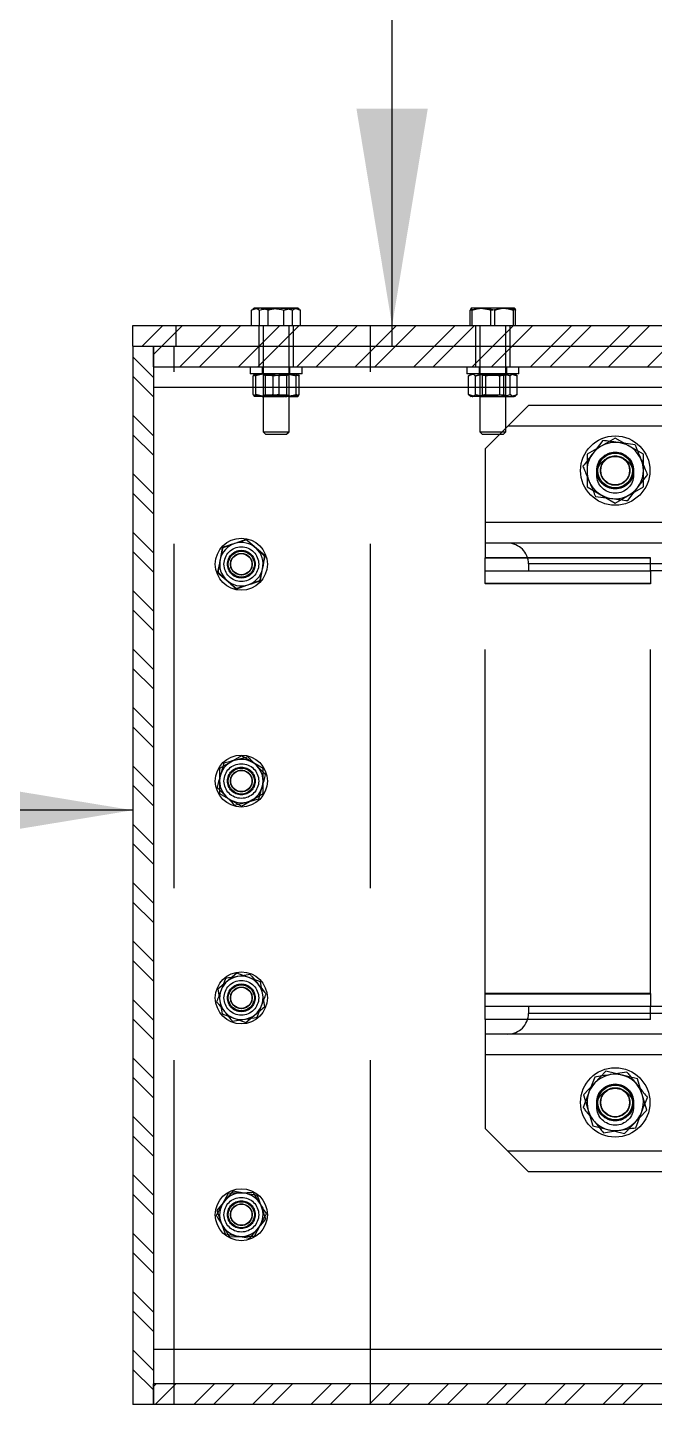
# Model space of a CAD drawing. Header units: metres. Extents: x 0 to 21025, y 0 to 14850.
# Drawn here: x 1846.5 to 1991, y 6190.9 to 6508.4 of the extents above; entities that cross this region are included whole.
import ezdxf

# ---------------------------------------------------------------- set-up
doc = ezdxf.new("R2010")
doc.units = ezdxf.units.M
doc.header["$LTSCALE"] = 25
doc.linetypes.add('HIDDEN2', pattern=[4.7625, 3.175, -1.5875])
for name, color, linetype in [('SDM', 7, 'Continuous'), ('SHA', 7, 'Continuous'), ('SL4', 4, 'Continuous'), ('ST1', 7, 'HIDDEN2')]:
    doc.layers.add(name, color=color, linetype=linetype)
doc.styles.add('ROMANS', font='ROMANS.SHX')
doc.dimstyles.new('25___1-25', dxfattribs={"dimscale": 25, "dimtxt": 2.5, "dimasz": 2, "dimexe": 1.5, "dimexo": 1, "dimgap": 0.5, "dimtad": 1, "dimzin": 12, "dimtxsty": 'ROMANS', "dimcen": 0, "dimclrd": 256, "dimclre": 256, "dimclrt": 3, "dimazin": 3, "dimtfac": 1, "dimtmove": 0, "dimatfit": 0, "dimfxl": 1, "dimlwd": -1, "dimlwe": -1, "dimarcsym": 0})
pattern_1 = [(45, (-2913.5705, 2928.034), (-6.735192, 6.735192), []), (45, (-2909.08, 2928.034), (-6.735192, 6.735192), [])]

msp = doc.modelspace()

# ---------------------------------------------------------------- hatches: boundary and pattern name
at = {"layer": 'SHA'}
h = msp.add_hatch(dxfattribs=at)
h.set_pattern_fill('ANSI32', color=256, style=0)
h.set_pattern_definition(pattern_1)
h.paths.add_polyline_path([(2085.802, 6434.865), (2085.802, 6439.628), (1870.802, 6439.628), (1870.802, 6434.865)], flags=0)
h = msp.add_hatch(dxfattribs=at)
h.set_pattern_fill('ANSI32', color=256, angle=90, style=0)
h.set_pattern_definition([(135, (-2913.5705, 2928.034), (-6.735192, -6.735192), []), (135, (-2913.5705, 2932.524), (-6.735192, -6.735192), [])])
h.paths.add_polyline_path([(1875.564, 6434.865), (1870.802, 6434.865), (1870.802, 6190.865), (1875.564, 6190.865)], flags=0)
h = msp.add_hatch(dxfattribs=at)
h.set_pattern_fill('ANSI32', color=256, style=0)
h.set_pattern_definition(pattern_1)
h.paths.add_polyline_path([(2875.564, 6434.865), (1875.564, 6434.865), (1875.564, 6430.103), (2875.564, 6430.103)], flags=0)
h = msp.add_hatch(dxfattribs=at)
h.set_pattern_fill('ANSI32', color=256, style=0)
h.set_pattern_definition(pattern_1)
h.paths.add_polyline_path([(1875.564, 6190.865), (2875.564, 6190.865), (2875.564, 6195.628), (1875.564, 6195.628)], flags=0)

# ---------------------------------------------------------------- linework, layer by layer
at = {"layer": 'SL4'}
for p, q in [((1898.144, 6443.181), (1899.06, 6443.628)), ((1898.144, 6439.628), (1898.144, 6443.181)), ((1898.802, 6443.628), (1898.485, 6443.445)), ((1899.06, 6443.628), (1898.802, 6443.628)), ((1902.803, 6443.628), (1899.06, 6443.628)), ((1899.975, 6439.628), (1899.975, 6443.181)), ((1907.545, 6443.628), (1902.803, 6443.628)), ((1905.632, 6443.181), (1907.545, 6443.628)), ((1905.632, 6439.628), (1905.632, 6443.181)), ((1908.802, 6443.628), (1907.545, 6443.628)), ((1909.118, 6443.445), (1908.802, 6443.628)), ((1909.459, 6443.181), (1909.074, 6443.369)), ((1909.459, 6439.628), (1909.459, 6443.181)), ((1948.587, 6439.628), (1948.587, 6443.181)), ((1950.964, 6443.628), (1948.808, 6443.628)), ((1955.948, 6443.628), (1950.964, 6443.628)), ((1953.34, 6443.181), (1955.948, 6443.628)), ((1953.34, 6439.628), (1953.34, 6443.181)), ((1958.786, 6443.628), (1955.948, 6443.628)), ((1958.555, 6443.181), (1958.786, 6443.628)), ((1958.555, 6439.628), (1958.555, 6443.181)), ((1959.016, 6439.628), (1959.016, 6443.181)), ((1870.802, 6434.865), (1870.802, 6439.628)), ((1870.802, 6439.628), (2085.802, 6439.628)), ((1870.802, 6434.865), (2085.802, 6434.865)), ((1870.802, 6434.865), (1870.802, 6190.865)), ((1870.802, 6434.865), (1875.564, 6434.865)), ((1875.564, 6434.865), (1875.564, 6190.865)), ((1875.564, 6430.103), (1875.564, 6434.865)), ((1875.564, 6434.865), (2875.564, 6434.865)), ((1875.564, 6430.103), (2875.564, 6430.103)), ((1897.802, 6430.103), (1897.802, 6428.503)), ((1909.802, 6428.503), (1909.802, 6430.103)), ((1947.802, 6430.103), (1947.802, 6428.503)), ((1959.802, 6428.503), (1959.802, 6430.103)), ((1908.964, 6428.503), (1897.802, 6428.503)), ((1898.494, 6423.749), (1898.494, 6428.056)), ((1899.181, 6428.056), (1898.837, 6428.503)), ((1899.181, 6423.749), (1899.181, 6428.056)), ((1904.489, 6428.056), (1901.835, 6428.503)), ((1904.489, 6423.749), (1904.489, 6428.056)), ((1909.802, 6428.503), (1908.964, 6428.503)), ((1909.11, 6423.749), (1909.11, 6428.056)), ((1957.353, 6428.503), (1947.802, 6428.503)), ((1948.194, 6428.056), (1948.594, 6428.278)), ((1948.194, 6423.749), (1948.194, 6428.056)), ((1948.802, 6428.503), (1948.548, 6428.357)), ((1952.188, 6428.056), (1950.191, 6428.503)), ((1952.188, 6423.749), (1952.188, 6428.056)), ((1959.802, 6428.503), (1957.353, 6428.503)), ((1957.796, 6423.749), (1957.796, 6428.056)), ((1959.055, 6428.357), (1958.802, 6428.503)), ((1959.409, 6428.056), (1959.009, 6428.278)), ((1959.409, 6423.749), (1959.409, 6428.056)), ((1898.494, 6425.34), (1875.564, 6425.34)), ((1899.181, 6423.749), (1898.837, 6423.303)), ((1901.835, 6423.303), (1898.837, 6423.303)), ((1900.802, 6423.303), (1900.802, 6415.182)), ((1904.489, 6423.749), (1901.835, 6423.303)), ((1906.799, 6423.303), (1901.835, 6423.303)), ((1906.799, 6423.303), (1908.801, 6423.303)), ((1906.802, 6415.182), (1906.802, 6423.303)), ((1948.194, 6425.34), (1909.11, 6425.34)), ((1948.194, 6423.749), (1948.594, 6423.528)), ((1948.548, 6423.449), (1948.802, 6423.303)), ((1950.191, 6423.303), (1948.802, 6423.303)), ((1952.188, 6423.749), (1950.191, 6423.303)), ((1954.992, 6423.303), (1950.191, 6423.303)), ((1950.802, 6423.303), (1950.802, 6415.182)), ((1954.992, 6423.303), (1958.602, 6423.303)), ((1956.802, 6415.182), (1956.802, 6423.303)), ((1959.409, 6423.749), (1958.602, 6423.303)), ((1958.802, 6423.303), (1958.602, 6423.303)), ((1958.802, 6423.303), (1959.055, 6423.449)), ((1998.081, 6425.34), (1959.409, 6425.34)), ((1900.802, 6415.182), (1901.356, 6414.628)), ((1900.802, 6415.182), (1906.802, 6415.182)), ((1901.356, 6414.628), (1906.247, 6414.628)), ((1906.247, 6414.628), (1906.802, 6415.182)), ((1950.802, 6415.182), (1951.356, 6414.628)), ((1950.802, 6415.182), (1956.802, 6415.182)), ((1951.356, 6414.628), (1956.247, 6414.628)), ((1956.247, 6414.628), (1956.802, 6415.182)), ((1979.121, 6413.148), (1976.837, 6410.17)), ((1986.562, 6412.172), (1982.842, 6412.66)), ((1984.871, 6399.282), (1987.154, 6402.26)), ((1977.429, 6400.259), (1981.15, 6399.771)), ((1891.55, 6388.531), (1890.921, 6385.713)), ((1897.058, 6390.26), (1894.304, 6389.396)), ((1900.054, 6380.72), (1900.682, 6383.537)), ((1894.545, 6378.99), (1897.299, 6379.855)), ((1891.769, 6338.757), (1890.988, 6335.978)), ((1897.363, 6340.184), (1894.566, 6339.47)), ((1899.835, 6330.494), (1900.615, 6333.273)), ((1894.24, 6329.067), (1897.037, 6329.78)), ((1897.874, 6290.014), (1895.023, 6289.564)), ((1892.171, 6289.115), (1891.135, 6286.42)), ((1899.432, 6280.136), (1900.468, 6282.83)), ((1893.729, 6279.237), (1896.58, 6279.686)), ((1977.276, 6266.351), (1975.929, 6262.849)), ((1984.69, 6267.521), (1980.983, 6266.936)), ((1986.715, 6254.679), (1988.062, 6258.182)), ((1979.301, 6253.51), (1983.008, 6254.095)), ((1892.773, 6239.54), (1891.402, 6237)), ((1898.544, 6239.706), (1895.658, 6239.623)), ((1893.06, 6229.544), (1895.945, 6229.627)), ((1898.831, 6229.71), (1900.202, 6232.251)), ((1875.564, 6203.628), (2875.564, 6203.628)), ((1875.564, 6190.865), (1875.564, 6195.628)), ((2875.564, 6195.628), (1875.564, 6195.628)), ((1875.564, 6190.865), (1870.802, 6190.865)), ((2875.564, 6190.865), (1875.564, 6190.865))]:
    msp.add_line(p, q, dxfattribs=at)
for centre, radius in [((1981.996, 6406.215), 8), ((1981.996, 6406.215), 4), ((1981.996, 6406.215), 3.309), ((1895.802, 6384.625), 6), ((1895.802, 6384.625), 3), ((1895.802, 6384.625), 2.446), ((1895.802, 6334.625), 6), ((1895.802, 6334.625), 3), ((1895.802, 6334.625), 2.446), ((1895.802, 6284.625), 6), ((1895.802, 6284.625), 3), ((1895.802, 6284.625), 2.446), ((1981.996, 6260.515), 8), ((1981.996, 6260.515), 4), ((1981.996, 6260.515), 3.309), ((1895.802, 6234.625), 6), ((1895.802, 6234.625), 3), ((1895.802, 6234.625), 2.446)]:
    msp.add_circle(centre, radius, dxfattribs=at)
for centre, radius, start, end in [((1981.996, 6406.215), 6.5, 82.52267, 142.52267), ((1981.996, 6406.215), 6.5, 22.52267, 82.52267), ((1981.996, 6406.215), 6.5, 142.52267, 202.52267), ((1981.996, 6406.215), 6.5, 322.52267, 22.52267), ((1981.996, 6406.215), 6.5, 202.52267, 262.52267), ((1981.996, 6406.215), 6.5, 262.52267, 322.52267), ((1895.802, 6384.625), 5, 107.43011, 167.43011), ((1895.802, 6384.625), 5, 47.43011, 107.43011), ((1895.802, 6384.625), 5, 347.43011, 47.43011), ((1895.802, 6384.625), 5, 167.43011, 227.43011), ((1895.802, 6384.625), 5, 287.43011, 347.43011), ((1895.802, 6384.625), 5, 227.43011, 287.43011), ((1895.802, 6334.625), 5, 104.30946, 164.30946), ((1895.802, 6334.625), 5, 44.30946, 104.30946), ((1895.802, 6334.625), 5, 344.30946, 44.30946), ((1895.802, 6334.625), 5, 164.30946, 224.30946), ((1895.802, 6334.625), 5, 224.30946, 284.30946), ((1895.802, 6334.625), 5, 284.30946, 344.30946), ((1895.802, 6284.625), 5, 98.96103, 158.96103), ((1895.802, 6284.625), 5, 38.96103, 98.96103), ((1895.802, 6284.625), 5, 338.96103, 38.96103), ((1895.802, 6284.625), 5, 158.96103, 218.96103), ((1895.802, 6284.625), 5, 218.96103, 278.96103), ((1895.802, 6284.625), 5, 278.96103, 338.96103), ((1981.996, 6260.515), 6.5, 98.96103, 158.96103), ((1981.996, 6260.515), 6.5, 38.96103, 98.96103), ((1981.996, 6260.515), 6.5, 338.96103, 38.96103), ((1981.996, 6260.515), 6.5, 158.96103, 218.96103), ((1981.996, 6260.515), 6.5, 278.96103, 338.96103), ((1981.996, 6260.515), 6.5, 218.96103, 278.96103), ((1895.802, 6234.625), 5, 91.64558, 151.64558), ((1895.802, 6234.625), 5, 31.64558, 91.64558), ((1895.802, 6234.625), 5, 151.64558, 211.64558), ((1895.802, 6234.625), 5, 331.64558, 31.64558), ((1895.802, 6234.625), 5, 211.64558, 271.64558), ((1895.802, 6234.625), 5, 271.64558, 331.64558)]:
    msp.add_arc(centre, radius, start, end, dxfattribs=at)
for points, knots in [([(1899.06, 6443.628), (1899.081, 6443.627), (1899.39, 6443.621), (1899.693, 6443.393), (1899.975, 6443.181)], [0, 0, 0, 0, 0.07020058, 1, 1, 1, 1]), ([(1899.975, 6443.181), (1900.691, 6443.364), (1901.624, 6443.602), (1902.581, 6443.623), (1902.803, 6443.628)], [0, 0, 0, 0, 0.7681507, 1, 1, 1, 1]), ([(1902.803, 6443.628), (1903.559, 6443.572), (1904.517, 6443.5), (1905.438, 6443.237), (1905.632, 6443.181)], [0, 0, 0, 0, 0.7889992, 1, 1, 1, 1]), ([(1907.545, 6443.628), (1907.591, 6443.627), (1908.237, 6443.621), (1908.87, 6443.393), (1909.459, 6443.181)], [0, 0, 0, 0, 0.0702006, 1, 1, 1, 1]), ([(1948.587, 6443.181), (1949.189, 6443.364), (1949.973, 6443.602), (1950.777, 6443.623), (1950.964, 6443.628)], [0, 0, 0, 0, 0.7681507, 1, 1, 1, 1]), ([(1948.818, 6443.628), (1948.812, 6443.627), (1948.734, 6443.621), (1948.658, 6443.393), (1948.587, 6443.181)], [0, 0, 0, 0, 0.0702006, 1, 1, 1, 1]), ([(1950.964, 6443.628), (1951.599, 6443.572), (1952.403, 6443.5), (1953.177, 6443.237), (1953.34, 6443.181)], [0, 0, 0, 0, 0.7889992, 1, 1, 1, 1]), ([(1955.948, 6443.628), (1956.01, 6443.627), (1956.89, 6443.621), (1957.753, 6443.393), (1958.555, 6443.181)], [0, 0, 0, 0, 0.0702006, 1, 1, 1, 1]), ([(1958.786, 6443.628), (1958.791, 6443.627), (1958.869, 6443.621), (1958.945, 6443.393), (1959.016, 6443.181)], [0, 0, 0, 0, 0.07020058, 1, 1, 1, 1]), ([(1898.837, 6428.503), (1898.829, 6428.502), (1898.713, 6428.496), (1898.599, 6428.268), (1898.494, 6428.056)], [0, 0, 0, 0, 0.0702006, 1, 1, 1, 1]), ([(1901.835, 6428.503), (1901.772, 6428.502), (1900.876, 6428.496), (1899.997, 6428.268), (1899.181, 6428.056)], [0, 0, 0, 0, 0.0702006, 1, 1, 1, 1]), ([(1904.489, 6428.056), (1904.683, 6428.124), (1905.436, 6428.385), (1906.218, 6428.453), (1906.799, 6428.503)], [0, 0, 0, 0, 0.2575513, 1, 1, 1, 1]), ([(1906.799, 6428.503), (1907.009, 6428.496), (1907.791, 6428.472), (1908.553, 6428.232), (1909.11, 6428.056)], [0, 0, 0, 0, 0.2686336, 1, 1, 1, 1]), ([(1908.766, 6428.503), (1908.774, 6428.502), (1908.89, 6428.496), (1909.004, 6428.268), (1909.11, 6428.056)], [0, 0, 0, 0, 0.0702006, 1, 1, 1, 1]), ([(1950.191, 6428.503), (1950.144, 6428.502), (1949.469, 6428.496), (1948.809, 6428.268), (1948.194, 6428.056)], [0, 0, 0, 0, 0.0702006, 1, 1, 1, 1]), ([(1952.188, 6428.056), (1952.424, 6428.124), (1953.338, 6428.385), (1954.287, 6428.453), (1954.992, 6428.503)], [0, 0, 0, 0, 0.2575513, 1, 1, 1, 1]), ([(1954.992, 6428.503), (1955.247, 6428.496), (1956.196, 6428.472), (1957.12, 6428.232), (1957.796, 6428.056)], [0, 0, 0, 0, 0.2686336, 1, 1, 1, 1]), ([(1958.602, 6428.503), (1958.583, 6428.502), (1958.311, 6428.496), (1958.044, 6428.268), (1957.796, 6428.056)], [0, 0, 0, 0, 0.0702006, 1, 1, 1, 1]), ([(1898.837, 6423.303), (1898.829, 6423.303), (1898.713, 6423.31), (1898.599, 6423.538), (1898.494, 6423.749)], [0, 0, 0, 0, 0.0702006, 1, 1, 1, 1]), ([(1901.835, 6423.303), (1901.772, 6423.303), (1900.876, 6423.31), (1899.997, 6423.538), (1899.181, 6423.749)], [0, 0, 0, 0, 0.0702006, 1, 1, 1, 1]), ([(1904.489, 6423.749), (1904.683, 6423.682), (1905.436, 6423.42), (1906.218, 6423.353), (1906.799, 6423.303)], [0, 0, 0, 0, 0.2575513, 1, 1, 1, 1]), ([(1906.799, 6423.303), (1907.009, 6423.309), (1907.791, 6423.334), (1908.553, 6423.574), (1909.11, 6423.749)], [0, 0, 0, 0, 0.2686336, 1, 1, 1, 1]), ([(1908.766, 6423.303), (1908.774, 6423.303), (1908.89, 6423.31), (1909.004, 6423.538), (1909.11, 6423.749)], [0, 0, 0, 0, 0.0702006, 1, 1, 1, 1]), ([(1950.191, 6423.303), (1950.144, 6423.303), (1949.469, 6423.31), (1948.809, 6423.538), (1948.194, 6423.749)], [0, 0, 0, 0, 0.0702006, 1, 1, 1, 1]), ([(1952.188, 6423.749), (1952.424, 6423.682), (1953.338, 6423.42), (1954.287, 6423.353), (1954.992, 6423.303)], [0, 0, 0, 0, 0.2575513, 1, 1, 1, 1]), ([(1954.992, 6423.303), (1955.247, 6423.309), (1956.196, 6423.334), (1957.12, 6423.574), (1957.796, 6423.749)], [0, 0, 0, 0, 0.2686336, 1, 1, 1, 1]), ([(1958.602, 6423.303), (1958.583, 6423.303), (1958.311, 6423.31), (1958.044, 6423.538), (1957.796, 6423.749)], [0, 0, 0, 0, 0.0702006, 1, 1, 1, 1]), ([(1982.842, 6412.66), (1982.753, 6412.672), (1981.497, 6412.837), (1980.266, 6412.998), (1979.121, 6413.148)], [0, 0, 0, 0, 0.07021477, 1, 1, 1, 1]), ([(1986.562, 6412.172), (1986.683, 6411.881), (1987.152, 6410.751), (1987.639, 6409.577), (1988, 6408.705)], [0, 0, 0, 0, 0.2575513, 1, 1, 1, 1]), ([(1976.837, 6410.17), (1976.783, 6410.1), (1976.012, 6409.094), (1975.257, 6408.108), (1974.554, 6407.192)], [0, 0, 0, 0, 0.0702148, 1, 1, 1, 1]), ([(1988, 6408.705), (1988.131, 6408.39), (1988.617, 6407.217), (1989.091, 6406.074), (1989.437, 6405.239)], [0, 0, 0, 0, 0.26863361, 1, 1, 1, 1]), ([(1974.554, 6407.192), (1974.675, 6406.901), (1975.143, 6405.771), (1975.63, 6404.597), (1975.991, 6403.726)], [0, 0, 0, 0, 0.2575513, 1, 1, 1, 1]), ([(1987.154, 6402.26), (1987.208, 6402.331), (1987.979, 6403.337), (1988.735, 6404.322), (1989.437, 6405.239)], [0, 0, 0, 0, 0.0702148, 1, 1, 1, 1]), ([(1975.991, 6403.726), (1976.122, 6403.41), (1976.609, 6402.237), (1977.083, 6401.094), (1977.429, 6400.259)], [0, 0, 0, 0, 0.2686336, 1, 1, 1, 1]), ([(1981.15, 6399.771), (1981.238, 6399.759), (1982.495, 6399.594), (1983.726, 6399.432), (1984.871, 6399.282)], [0, 0, 0, 0, 0.07021477, 1, 1, 1, 1]), ([(1894.304, 6389.396), (1894.239, 6389.375), (1893.309, 6389.083), (1892.397, 6388.797), (1891.55, 6388.531)], [0, 0, 0, 0, 0.0702006, 1, 1, 1, 1]), ([(1897.058, 6390.26), (1897.237, 6390.096), (1897.93, 6389.46), (1898.65, 6388.799), (1899.184, 6388.308)], [0, 0, 0, 0, 0.2575513, 1, 1, 1, 1]), ([(1899.184, 6388.308), (1899.377, 6388.13), (1900.097, 6387.469), (1900.798, 6386.825), (1901.31, 6386.355)], [0, 0, 0, 0, 0.2686336, 1, 1, 1, 1]), ([(1890.921, 6385.713), (1890.907, 6385.647), (1890.694, 6384.695), (1890.487, 6383.763), (1890.293, 6382.896)], [0, 0, 0, 0, 0.0702006, 1, 1, 1, 1]), ([(1900.682, 6383.537), (1900.697, 6383.604), (1900.909, 6384.555), (1901.117, 6385.488), (1901.31, 6386.355)], [0, 0, 0, 0, 0.07020058, 1, 1, 1, 1]), ([(1890.293, 6382.896), (1890.472, 6382.732), (1891.165, 6382.095), (1891.885, 6381.434), (1892.419, 6380.943)], [0, 0, 0, 0, 0.2575513, 1, 1, 1, 1]), ([(1892.419, 6380.943), (1892.613, 6380.765), (1893.332, 6380.104), (1894.033, 6379.461), (1894.545, 6378.99)], [0, 0, 0, 0, 0.26863361, 1, 1, 1, 1]), ([(1897.299, 6379.855), (1897.365, 6379.875), (1898.295, 6380.167), (1899.206, 6380.454), (1900.054, 6380.72)], [0, 0, 0, 0, 0.07020058, 1, 1, 1, 1]), ([(1894.566, 6339.47), (1894.5, 6339.453), (1893.555, 6339.212), (1892.629, 6338.976), (1891.769, 6338.757)], [0, 0, 0, 0, 0.07020058, 1, 1, 1, 1]), ([(1897.363, 6340.184), (1897.532, 6340.01), (1898.19, 6339.337), (1898.873, 6338.637), (1899.38, 6338.118)], [0, 0, 0, 0, 0.2575513, 1, 1, 1, 1]), ([(1899.38, 6338.118), (1899.563, 6337.93), (1900.245, 6337.231), (1900.91, 6336.55), (1901.396, 6336.052)], [0, 0, 0, 0, 0.2686336, 1, 1, 1, 1]), ([(1890.988, 6335.978), (1890.969, 6335.912), (1890.706, 6334.973), (1890.447, 6334.053), (1890.207, 6333.198)], [0, 0, 0, 0, 0.0702006, 1, 1, 1, 1]), ([(1900.615, 6333.273), (1900.634, 6333.339), (1900.897, 6334.277), (1901.156, 6335.197), (1901.396, 6336.052)], [0, 0, 0, 0, 0.0702006, 1, 1, 1, 1]), ([(1890.207, 6333.198), (1890.377, 6333.025), (1891.034, 6332.352), (1891.717, 6331.652), (1892.224, 6331.133)], [0, 0, 0, 0, 0.2575513, 1, 1, 1, 1]), ([(1892.224, 6331.133), (1892.407, 6330.945), (1893.09, 6330.246), (1893.754, 6329.565), (1894.24, 6329.067)], [0, 0, 0, 0, 0.2686336, 1, 1, 1, 1]), ([(1897.037, 6329.78), (1897.104, 6329.797), (1898.048, 6330.038), (1898.974, 6330.274), (1899.835, 6330.494)], [0, 0, 0, 0, 0.0702006, 1, 1, 1, 1]), ([(1897.874, 6290.014), (1898.027, 6289.826), (1898.618, 6289.094), (1899.233, 6288.334), (1899.69, 6287.769)], [0, 0, 0, 0, 0.2575513, 1, 1, 1, 1]), ([(1895.023, 6289.564), (1894.955, 6289.554), (1893.992, 6289.402), (1893.049, 6289.253), (1892.171, 6289.115)], [0, 0, 0, 0, 0.07020058, 1, 1, 1, 1]), ([(1899.69, 6287.769), (1899.855, 6287.565), (1900.469, 6286.805), (1901.067, 6286.066), (1901.505, 6285.525)], [0, 0, 0, 0, 0.2686336, 1, 1, 1, 1]), ([(1891.135, 6286.42), (1891.11, 6286.356), (1890.76, 6285.447), (1890.417, 6284.555), (1890.099, 6283.726)], [0, 0, 0, 0, 0.0702006, 1, 1, 1, 1]), ([(1890.099, 6283.726), (1890.251, 6283.538), (1890.843, 6282.806), (1891.457, 6282.046), (1891.914, 6281.481)], [0, 0, 0, 0, 0.2575513, 1, 1, 1, 1]), ([(1900.468, 6282.83), (1900.493, 6282.894), (1900.843, 6283.804), (1901.186, 6284.696), (1901.505, 6285.525)], [0, 0, 0, 0, 0.0702006, 1, 1, 1, 1]), ([(1891.914, 6281.481), (1892.079, 6281.277), (1892.693, 6280.517), (1893.291, 6279.778), (1893.729, 6279.237)], [0, 0, 0, 0, 0.2686336, 1, 1, 1, 1]), ([(1896.58, 6279.686), (1896.648, 6279.697), (1897.611, 6279.849), (1898.555, 6279.998), (1899.432, 6280.136)], [0, 0, 0, 0, 0.0702006, 1, 1, 1, 1]), ([(1980.983, 6266.936), (1980.895, 6266.922), (1979.644, 6266.725), (1978.417, 6266.531), (1977.276, 6266.351)], [0, 0, 0, 0, 0.07021477, 1, 1, 1, 1]), ([(1984.69, 6267.521), (1984.888, 6267.276), (1985.658, 6266.324), (1986.457, 6265.336), (1987.05, 6264.602)], [0, 0, 0, 0, 0.25755135, 1, 1, 1, 1]), ([(1987.05, 6264.602), (1987.265, 6264.337), (1988.063, 6263.349), (1988.841, 6262.388), (1989.41, 6261.684)], [0, 0, 0, 0, 0.2686336, 1, 1, 1, 1]), ([(1975.929, 6262.849), (1975.897, 6262.766), (1975.442, 6261.583), (1974.996, 6260.424), (1974.582, 6259.346)], [0, 0, 0, 0, 0.0702148, 1, 1, 1, 1]), ([(1988.062, 6258.182), (1988.094, 6258.265), (1988.549, 6259.448), (1988.995, 6260.607), (1989.41, 6261.684)], [0, 0, 0, 0, 0.0702148, 1, 1, 1, 1]), ([(1974.582, 6259.346), (1974.78, 6259.101), (1975.549, 6258.15), (1976.348, 6257.162), (1976.941, 6256.428)], [0, 0, 0, 0, 0.2575513, 1, 1, 1, 1]), ([(1976.941, 6256.428), (1977.156, 6256.163), (1977.955, 6255.175), (1978.732, 6254.213), (1979.301, 6253.51)], [0, 0, 0, 0, 0.2686336, 1, 1, 1, 1]), ([(1983.008, 6254.095), (1983.096, 6254.109), (1984.348, 6254.306), (1985.575, 6254.499), (1986.715, 6254.679)], [0, 0, 0, 0, 0.07021477, 1, 1, 1, 1]), ([(1895.658, 6239.623), (1895.59, 6239.621), (1894.615, 6239.593), (1893.66, 6239.566), (1892.773, 6239.54)], [0, 0, 0, 0, 0.07020058, 1, 1, 1, 1]), ([(1898.544, 6239.706), (1898.671, 6239.5), (1899.164, 6238.699), (1899.677, 6237.867), (1900.058, 6237.249)], [0, 0, 0, 0, 0.2575513, 1, 1, 1, 1]), ([(1891.402, 6237), (1891.369, 6236.94), (1890.906, 6236.082), (1890.452, 6235.241), (1890.031, 6234.46)], [0, 0, 0, 0, 0.0702006, 1, 1, 1, 1]), ([(1900.058, 6237.249), (1900.196, 6237.025), (1900.709, 6236.193), (1901.208, 6235.383), (1901.573, 6234.791)], [0, 0, 0, 0, 0.2686336, 1, 1, 1, 1]), ([(1890.031, 6234.46), (1890.158, 6234.253), (1890.651, 6233.452), (1891.164, 6232.62), (1891.545, 6232.002)], [0, 0, 0, 0, 0.2575513, 1, 1, 1, 1]), ([(1900.202, 6232.251), (1900.234, 6232.311), (1900.697, 6233.169), (1901.151, 6234.009), (1901.573, 6234.791)], [0, 0, 0, 0, 0.07020058, 1, 1, 1, 1]), ([(1891.545, 6232.002), (1891.683, 6231.779), (1892.195, 6230.947), (1892.695, 6230.137), (1893.06, 6229.544)], [0, 0, 0, 0, 0.2686336, 1, 1, 1, 1]), ([(1895.945, 6229.627), (1896.014, 6229.629), (1896.988, 6229.657), (1897.943, 6229.685), (1898.831, 6229.71)], [0, 0, 0, 0, 0.0702006, 1, 1, 1, 1])]:
    msp.add_open_spline(points, degree=3, knots=knots, dxfattribs=at)
at = {"layer": 'ST1'}
for p, q in [((1901.971, 6443.181), (1900.058, 6443.628)), ((1901.971, 6439.628), (1901.971, 6443.181)), ((1907.629, 6439.628), (1907.629, 6443.181)), ((1909.074, 6443.369), (1908.544, 6443.628)), ((1949.048, 6443.181), (1948.818, 6443.628)), ((1949.048, 6439.628), (1949.048, 6443.181)), ((1954.263, 6443.181), (1951.656, 6443.628)), ((1954.263, 6439.628), (1954.263, 6443.181)), ((1880.802, 6434.865), (1880.802, 6439.628)), ((1899.802, 6439.628), (1899.802, 6434.865)), ((1900.802, 6439.628), (1900.802, 6423.303)), ((1906.802, 6423.303), (1906.802, 6439.628)), ((1907.802, 6434.865), (1907.802, 6439.628)), ((1925.562, 6434.865), (1925.562, 6439.628)), ((1930.562, 6434.865), (1930.562, 6439.628)), ((1949.802, 6439.628), (1949.802, 6434.865)), ((1950.802, 6439.628), (1950.802, 6423.303)), ((1956.802, 6423.303), (1956.802, 6439.628)), ((1957.802, 6434.865), (1957.802, 6439.628)), ((1880.327, 6190.865), (1880.327, 6434.865)), ((1899.802, 6434.865), (1899.802, 6430.103)), ((1907.802, 6430.103), (1907.802, 6434.865)), ((1925.564, 6190.865), (1925.564, 6434.865)), ((1949.802, 6434.865), (1949.802, 6430.103)), ((1957.802, 6430.103), (1957.802, 6434.865)), ((1900.602, 6430.103), (1900.602, 6428.503)), ((1907.002, 6428.503), (1907.002, 6430.103)), ((1950.602, 6430.103), (1950.602, 6428.503)), ((1957.002, 6428.503), (1957.002, 6430.103)), ((1900.802, 6428.503), (1901.302, 6428.153)), ((1905.3, 6428.153), (1901.302, 6428.153)), ((1901.302, 6428.153), (1901.302, 6423.678)), ((1903.114, 6428.056), (1905.768, 6428.503)), ((1903.114, 6423.749), (1903.114, 6428.056)), ((1906.302, 6428.153), (1905.3, 6428.153)), ((1906.302, 6428.153), (1906.802, 6428.503)), ((1906.302, 6423.678), (1906.302, 6428.153)), ((1908.422, 6428.056), (1908.766, 6428.503)), ((1908.422, 6423.749), (1908.422, 6428.056)), ((1949.808, 6423.749), (1949.808, 6428.056)), ((1954.397, 6428.153), (1951.302, 6428.153)), ((1951.302, 6428.153), (1951.302, 6423.678)), ((1956.302, 6428.153), (1954.397, 6428.153)), ((1955.415, 6428.056), (1957.412, 6428.503)), ((1955.415, 6423.749), (1955.415, 6428.056)), ((1956.302, 6428.153), (1956.802, 6428.503)), ((1956.302, 6423.678), (1956.302, 6428.153)), ((2875.564, 6425.34), (1875.564, 6425.34)), ((1909.11, 6425.34), (1898.494, 6425.34)), ((1901.302, 6423.678), (1900.802, 6423.328)), ((1900.802, 6423.328), (1905.6, 6423.328)), ((1900.802, 6423.328), (1900.802, 6423.303)), ((1901.302, 6423.678), (1906.302, 6423.678)), ((1903.114, 6423.749), (1905.768, 6423.303)), ((1906.802, 6423.328), (1906.302, 6423.678)), ((1908.422, 6423.749), (1908.766, 6423.303)), ((1959.409, 6425.34), (1948.194, 6425.34)), ((1948.594, 6423.528), (1949.001, 6423.303)), ((1950.802, 6423.328), (1954.516, 6423.328)), ((1950.802, 6423.328), (1950.802, 6423.303)), ((1951.302, 6423.678), (1956.302, 6423.678)), ((1954.516, 6423.328), (1956.802, 6423.328)), ((1955.415, 6423.749), (1957.412, 6423.303)), ((1956.802, 6423.328), (1956.302, 6423.678)), ((1956.802, 6423.303), (1956.802, 6423.328)), ((1951.996, 6411.215), (1961.996, 6421.215)), ((2251.996, 6421.215), (1961.996, 6421.215)), ((2251.996, 6416.458), (1957.238, 6416.458)), ((1981.996, 6413.721), (1975.496, 6409.968)), ((1988.496, 6409.968), (1981.996, 6413.721)), ((1951.996, 6411.215), (1951.996, 6386.115)), ((1975.496, 6409.968), (1975.496, 6402.463)), ((1988.496, 6402.463), (1988.496, 6409.968)), ((1975.496, 6402.463), (1981.996, 6398.71)), ((1981.996, 6398.71), (1988.496, 6402.463)), ((2251.996, 6394.228), (1951.996, 6394.228)), ((1891.379, 6388.336), (1890.376, 6382.651)), ((1896.804, 6390.311), (1891.379, 6388.336)), ((1901.227, 6386.6), (1896.804, 6390.311)), ((2251.996, 6389.465), (1951.996, 6389.465)), ((1900.224, 6380.914), (1901.227, 6386.6)), ((1990.096, 6386.115), (1951.996, 6386.115)), ((1951.996, 6386.115), (1951.996, 6386.085)), ((1951.996, 6386.085), (1990.096, 6386.085)), ((1951.996, 6380.145), (1951.996, 6386.085)), ((1990.096, 6383.115), (1990.096, 6386.115)), ((1890.376, 6382.651), (1894.799, 6378.94)), ((1951.996, 6383.115), (1990.096, 6383.115)), ((2251.996, 6384.708), (1961.996, 6384.708)), ((1961.996, 6384.708), (1961.996, 6383.115)), ((1990.096, 6383.115), (1990.096, 6380.145)), ((2251.996, 6383.115), (1990.096, 6383.115)), ((1894.799, 6378.94), (1900.224, 6380.914)), ((1990.096, 6380.145), (1951.996, 6380.145)), ((1951.996, 6380.145), (1951.996, 6380.115)), ((1990.096, 6380.115), (1951.996, 6380.115)), ((1951.996, 6285.615), (1951.996, 6380.115)), ((1990.096, 6380.145), (1990.096, 6380.115)), ((1990.096, 6285.615), (1990.096, 6380.115)), ((1895.802, 6340.399), (1890.802, 6337.512)), ((1890.802, 6337.512), (1890.802, 6331.739)), ((1900.802, 6337.512), (1895.802, 6340.399)), ((1900.802, 6331.739), (1900.802, 6337.512)), ((1890.802, 6331.739), (1895.802, 6328.852)), ((1895.802, 6328.852), (1900.802, 6331.739)), ((1894.799, 6290.311), (1890.376, 6286.6)), ((1900.224, 6288.336), (1894.799, 6290.311)), ((1901.227, 6282.651), (1900.224, 6288.336)), ((1890.376, 6286.6), (1891.379, 6280.914)), ((1990.096, 6285.615), (1951.996, 6285.615)), ((1951.996, 6285.615), (1951.996, 6285.585)), ((1951.996, 6279.645), (1951.996, 6285.585)), ((1951.996, 6285.585), (1990.096, 6285.585)), ((1990.096, 6285.615), (1990.096, 6285.585)), ((1990.096, 6285.585), (1990.096, 6282.615)), ((1891.379, 6280.914), (1896.804, 6278.94)), ((1896.804, 6278.94), (1901.227, 6282.651)), ((1990.096, 6282.615), (1951.996, 6282.615)), ((1961.996, 6282.615), (1961.996, 6281.023)), ((2251.996, 6281.023), (1961.996, 6281.023)), ((1990.096, 6279.615), (1990.096, 6282.615)), ((2251.996, 6282.615), (1990.096, 6282.615)), ((1990.096, 6279.645), (1951.996, 6279.645)), ((1951.996, 6279.645), (1951.996, 6279.615)), ((1990.096, 6279.615), (1951.996, 6279.615)), ((1951.996, 6279.615), (1951.996, 6254.515)), ((2251.996, 6276.265), (1951.996, 6276.265)), ((2251.996, 6271.503), (1951.996, 6271.503)), ((1979.872, 6267.714), (1974.699, 6262.275)), ((1987.168, 6265.954), (1979.872, 6267.714)), ((1989.292, 6258.755), (1987.168, 6265.954)), ((1974.699, 6262.275), (1976.823, 6255.077)), ((1984.12, 6253.317), (1989.292, 6258.755)), ((1976.823, 6255.077), (1984.12, 6253.317)), ((1961.996, 6244.515), (1951.996, 6254.515)), ((2251.996, 6249.273), (1957.238, 6249.273)), ((2251.996, 6244.515), (1961.996, 6244.515)), ((1893.827, 6240.051), (1890.116, 6235.628)), ((1899.513, 6239.048), (1893.827, 6240.051)), ((1901.487, 6233.623), (1899.513, 6239.048)), ((1890.116, 6235.628), (1892.091, 6230.203)), ((1897.776, 6229.2), (1901.487, 6233.623)), ((1892.091, 6230.203), (1897.776, 6229.2)), ((1875.564, 6203.628), (2875.564, 6203.628))]:
    msp.add_line(p, q, dxfattribs=at)
for centre, radius in [((1981.996, 6406.215), 4.25), ((1981.996, 6405.215), 4.25), ((1981.996, 6406.215), 4.2), ((1981.996, 6406.215), 3.4), ((1895.802, 6384.625), 4), ((1895.802, 6384.625), 3.2), ((1895.802, 6384.625), 2.5), ((1895.802, 6334.625), 4), ((1895.802, 6334.625), 3.2), ((1895.802, 6334.625), 2.5), ((1895.802, 6284.625), 4), ((1895.802, 6284.625), 3.2), ((1895.802, 6284.625), 2.5), ((1981.996, 6260.515), 4.25), ((1981.996, 6260.515), 4.2), ((1981.996, 6259.515), 4.25), ((1981.996, 6260.515), 3.4), ((1895.802, 6234.625), 4), ((1895.802, 6234.625), 3.2), ((1895.802, 6234.625), 2.5)]:
    msp.add_circle(centre, radius, dxfattribs=at)
for centre, start, end in [((1957.238, 6384.708), 0, 90), ((1957.238, 6281.023), 270, 0)]:
    msp.add_arc(centre, 4.757, start, end, dxfattribs=at)
for points, knots in [([(1900.058, 6443.628), (1900.013, 6443.627), (1899.366, 6443.621), (1898.733, 6443.393), (1898.144, 6443.181)], [0, 0, 0, 0, 0.0702006, 1, 1, 1, 1]), ([(1904.8, 6443.628), (1904.578, 6443.623), (1903.621, 6443.602), (1902.688, 6443.364), (1901.971, 6443.181)], [0, 0, 0, 0, 0.2318493, 1, 1, 1, 1]), ([(1907.629, 6443.181), (1907.434, 6443.237), (1906.513, 6443.5), (1905.556, 6443.572), (1904.8, 6443.628)], [0, 0, 0, 0, 0.2110008, 1, 1, 1, 1]), ([(1908.544, 6443.628), (1908.522, 6443.627), (1908.213, 6443.621), (1907.91, 6443.393), (1907.629, 6443.181)], [0, 0, 0, 0, 0.07020058, 1, 1, 1, 1]), ([(1951.656, 6443.628), (1951.594, 6443.627), (1950.713, 6443.621), (1949.85, 6443.393), (1949.048, 6443.181)], [0, 0, 0, 0, 0.0702006, 1, 1, 1, 1]), ([(1956.64, 6443.628), (1956.453, 6443.623), (1955.649, 6443.602), (1954.865, 6443.364), (1954.263, 6443.181)], [0, 0, 0, 0, 0.2318493, 1, 1, 1, 1]), ([(1959.016, 6443.181), (1958.853, 6443.237), (1958.079, 6443.5), (1957.274, 6443.572), (1956.64, 6443.628)], [0, 0, 0, 0, 0.2110008, 1, 1, 1, 1]), ([(1898.494, 6428.056), (1898.688, 6428.124), (1899.441, 6428.385), (1900.223, 6428.453), (1900.804, 6428.503)], [0, 0, 0, 0, 0.2575513, 1, 1, 1, 1]), ([(1900.804, 6428.503), (1901.014, 6428.496), (1901.796, 6428.472), (1902.558, 6428.232), (1903.114, 6428.056)], [0, 0, 0, 0, 0.26863361, 1, 1, 1, 1]), ([(1905.768, 6428.503), (1905.831, 6428.502), (1906.728, 6428.496), (1907.606, 6428.268), (1908.422, 6428.056)], [0, 0, 0, 0, 0.0702006, 1, 1, 1, 1]), ([(1949.001, 6428.503), (1949.02, 6428.502), (1949.292, 6428.496), (1949.559, 6428.268), (1949.808, 6428.056)], [0, 0, 0, 0, 0.0702006, 1, 1, 1, 1]), ([(1949.808, 6428.056), (1950.043, 6428.124), (1950.957, 6428.385), (1951.906, 6428.453), (1952.611, 6428.503)], [0, 0, 0, 0, 0.2575513, 1, 1, 1, 1]), ([(1952.611, 6428.503), (1952.866, 6428.496), (1953.815, 6428.472), (1954.739, 6428.232), (1955.415, 6428.056)], [0, 0, 0, 0, 0.2686336, 1, 1, 1, 1]), ([(1957.412, 6428.503), (1957.459, 6428.502), (1958.134, 6428.496), (1958.795, 6428.268), (1959.409, 6428.056)], [0, 0, 0, 0, 0.0702006, 1, 1, 1, 1]), ([(1898.494, 6423.749), (1898.688, 6423.682), (1899.441, 6423.42), (1900.223, 6423.353), (1900.804, 6423.303)], [0, 0, 0, 0, 0.2575513, 1, 1, 1, 1]), ([(1900.804, 6423.303), (1901.014, 6423.309), (1901.796, 6423.334), (1902.558, 6423.574), (1903.114, 6423.749)], [0, 0, 0, 0, 0.2686336, 1, 1, 1, 1]), ([(1905.768, 6423.303), (1905.831, 6423.303), (1906.728, 6423.31), (1907.606, 6423.538), (1908.422, 6423.749)], [0, 0, 0, 0, 0.0702006, 1, 1, 1, 1]), ([(1949.001, 6423.303), (1949.02, 6423.303), (1949.292, 6423.31), (1949.559, 6423.538), (1949.808, 6423.749)], [0, 0, 0, 0, 0.0702006, 1, 1, 1, 1]), ([(1949.808, 6423.749), (1950.043, 6423.682), (1950.957, 6423.42), (1951.906, 6423.353), (1952.611, 6423.303)], [0, 0, 0, 0, 0.2575513, 1, 1, 1, 1]), ([(1952.611, 6423.303), (1952.866, 6423.309), (1953.815, 6423.334), (1954.739, 6423.574), (1955.415, 6423.749)], [0, 0, 0, 0, 0.2686336, 1, 1, 1, 1]), ([(1957.412, 6423.303), (1957.459, 6423.303), (1958.134, 6423.31), (1958.795, 6423.538), (1959.409, 6423.749)], [0, 0, 0, 0, 0.0702006, 1, 1, 1, 1])]:
    msp.add_open_spline(points, degree=3, knots=knots, dxfattribs=at)

# ---------------------------------------------------------------- leaders
at = {"layer": 'SDM'}
for points in [[(1930.562, 6439.628), (1930.562, 6814.53), (1550.255, 6814.53)], [(1870.802, 6327.891), (1550.255, 6327.891)]]:
    msp.add_leader(points, dimstyle='25___1-25', override={"dimgap": 0.5, "dimtad": 0}, dxfattribs=at)

doc.saveas('drawing.dxf')
